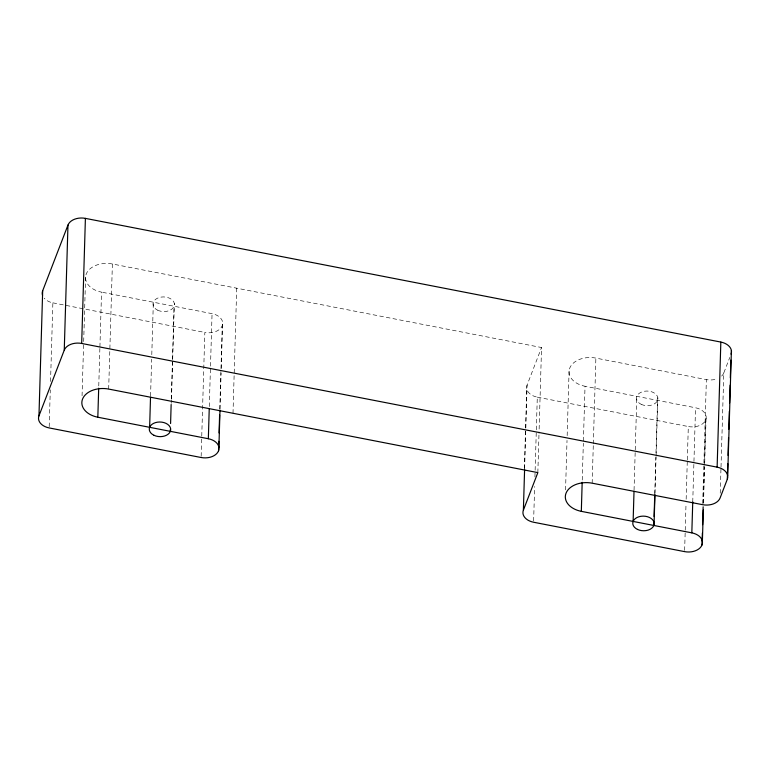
<?xml version="1.0" encoding="UTF-8"?>
<svg xmlns="http://www.w3.org/2000/svg" width="770" height="770" viewBox="0 0 770 770"><rect width="100%" height="100%" fill="white"/><g stroke="black" fill="none" stroke-linecap="round" stroke-linejoin="round"><path stroke-width="0.58" stroke-dasharray="3.85 2.89" d="M49.193 426.734L50.291 389.812M50.541 381.468L52.87 302.841A14.284 9.76 1.7 0 1 44.16 298.192M82.063 395.838L83.641 342.737M83.68 341.562L85.605 276.661M98.762 385.953L99.888 347.982M99.917 346.866L101.544 292.138A21.425 14.64 1.7 0 1 86.24 274.024A21.425 14.64 1.7 0 1 112.382 263.985L541.551 347.53L539.01 433.298M108.676 389.071L112.382 263.985M150.564 396.04L151.651 359.186M151.786 354.72L153.345 302.225M171.181 403.422L171.287 400.073M171.315 398.956L172.441 360.986M172.47 359.869L174.068 306.258M171.498 399.11L174.338 303.524M201.153 456.321L204.83 332.428A14.284 9.76 1.7 0 0 222.251 325.729A14.284 9.76 1.7 0 0 212.058 313.65L101.544 292.138M209.296 406.57L212.058 313.65M219.777 409.12L220.942 369.802M220.98 368.618L222.251 325.729M220.037 408.947L221.106 373.046M221.24 368.416L222.617 322.081M233.002 413.269L236.708 288.182M524.37 468.632L525.535 429.256M525.573 428.091L526.738 388.715M524.62 468.458L525.794 429.15M525.823 427.956L527.094 385.067L541.551 347.53M533.62 521.04L534.649 486.496M534.929 476.967L537.296 397.147A14.284 9.76 1.7 0 1 527.094 385.067M537.845 472.616L538.971 434.492M565.555 489.961L567.018 440.401M567.163 435.676L569.088 370.774M582.245 480.076L583.342 443.222M583.4 440.979L585.027 386.261A21.425 14.64 1.7 0 1 569.733 368.147A21.425 14.64 1.7 0 1 595.874 358.098L706.379 379.61A14.284 9.76 1.7 0 0 717.207 378.763M592.159 483.185L593.295 445.07M593.324 443.876L595.874 358.098M634.047 490.153L635.212 451.066M635.24 449.95L636.828 396.348M654.769 494.186L655.857 457.332M655.992 452.866L657.551 400.381M654.981 493.224L656.069 456.649M656.107 455.465L657.821 397.647M684.636 550.434L685.204 531.377M685.233 530.184L686.012 503.975M686.157 499.21L687.283 461.095M687.321 459.902L688.313 426.542A14.284 9.76 1.7 0 0 705.744 419.842A14.284 9.76 1.7 0 0 695.541 407.773L585.027 386.261M692.75 501.886L695.541 407.773M702.702 503.503L706.379 379.61M703.26 503.234L704.357 466.302M704.396 465.119L705.744 419.842M703.52 503.07L704.588 467.159M704.723 462.529L706.1 416.204M720.239 493.233L720.98 468.218M721.018 467.024L723.81 372.921L729.768 357.453M52.87 302.841L204.83 332.428M537.296 397.147L688.313 426.542M723.81 372.921A14.284 9.76 1.7 0 1 720.604 376.925M641.179 404.317A10.713 7.315 1.7 0 0 657.869 399.062A10.713 7.315 1.7 0 0 642.526 391.699A10.713 7.315 1.7 0 0 641.179 404.317M157.686 310.204A10.713 7.315 1.7 0 0 174.386 304.939A10.713 7.315 1.7 0 0 159.044 297.576A10.713 7.315 1.7 0 0 157.686 310.204"/><path stroke-width="1.16" d="M218.824 441.287L218.545 450.816A14.284 9.76 1.7 0 1 201.114 457.505L49.164 427.928A14.284 9.76 1.7 0 1 38.962 415.858L42.677 290.771L67.972 225.071A14.284 9.76 1.7 0 1 85.403 218.372L720.836 342.072A14.284 9.76 1.7 0 1 731.038 354.142M38.962 415.858L64.257 350.158L67.972 225.071M64.257 350.158A14.284 9.76 1.7 0 1 81.687 343.458L85.403 218.372M218.545 450.816A14.284 9.76 1.7 0 0 208.343 438.736L97.829 417.225L98.695 388.186M149.63 427.311L150.525 397.156M170.353 431.344L170.42 429.111M170.584 423.529L171.152 404.539M208.343 438.736L209.228 408.957M219.075 432.942L219.604 415.078M218.901 447.168L219.999 410.112M702.384 533.023L702.028 544.929A14.284 9.76 1.7 0 1 684.597 551.628L533.581 522.233A14.284 9.76 1.7 0 1 523.388 510.154L524.591 469.652M702.028 544.929A14.284 9.76 1.7 0 0 691.826 532.859L581.321 511.347L582.178 482.309M633.123 521.425L634.018 491.27M653.836 525.458L653.942 522.108M654.105 516.526L654.702 496.429M654.105 522.724L654.952 494.407M691.826 532.859L692.75 501.886M702.625 524.678L703.154 506.814M702.384 541.291L703.318 510.019M581.321 511.347A21.425 14.64 1.7 0 1 566.017 493.233A21.425 14.64 1.7 0 1 592.159 483.185L702.673 504.697A14.284 9.76 1.7 0 0 720.094 497.998L727.323 479.229A14.284 9.76 1.7 0 0 717.13 467.159L720.836 342.072M727.323 479.229L727.785 463.742M728.035 455.407L728.564 437.533M728.815 429.198L729.344 411.324M729.585 402.989L730.124 385.115M730.335 377.974L730.865 360.1M727.688 475.591L731.404 350.504M523.388 510.154L537.845 472.616L108.676 389.071A21.425 14.64 1.7 0 0 82.534 399.11A21.425 14.64 1.7 0 0 97.829 417.225M81.687 343.458L717.13 467.159M42.552 295.382A14.284 9.76 1.7 0 1 42.677 290.771M637.464 529.404A10.713 7.315 1.7 0 0 654.163 524.149A10.713 7.315 1.7 0 0 638.811 516.785A10.713 7.315 1.7 0 0 637.464 529.404M153.981 435.291A10.713 7.315 1.7 0 0 170.671 430.026A10.713 7.315 1.7 0 0 155.328 422.663A10.713 7.315 1.7 0 0 153.981 435.291"/></g></svg>
